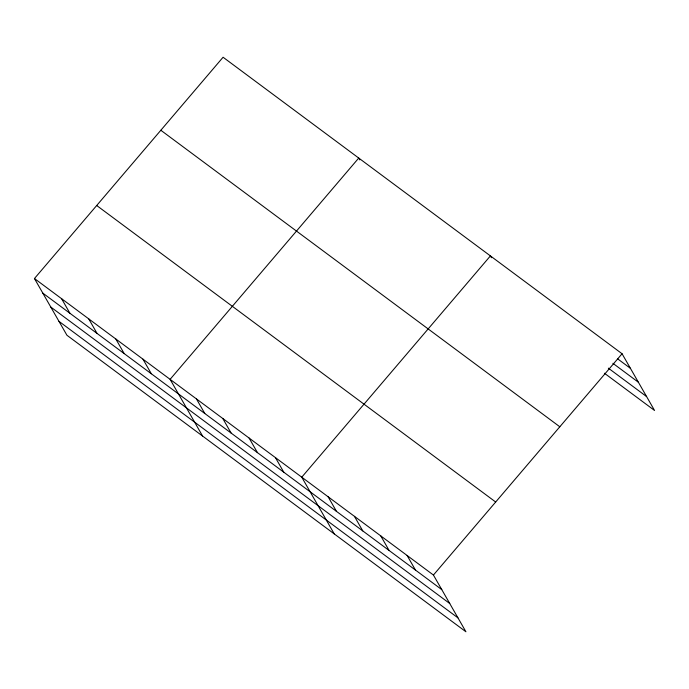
<?xml version="1.0" encoding="UTF-8"?>
<svg xmlns="http://www.w3.org/2000/svg" width="689" height="689" viewBox="0 0 689 689"><rect width="100%" height="100%" fill="white"/><g stroke="black" fill="none" stroke-linecap="round" stroke-linejoin="round"><path stroke-width="1.03" d="M34.45 278.528L433.433 575.039L465.919 631.761L66.936 335.25L34.45 278.528L223.081 57.239L622.064 353.75L654.55 410.472L604.434 373.231M433.433 575.039L622.064 353.75M617.68 358.874L630.426 368.339M612.9 363.31L638.384 382.249M608.361 368.159L646.592 396.571M160.838 130.264L559.812 426.775M96.701 205.503L495.675 502.014M42.813 293.118L441.787 589.629M50.771 307.027L449.753 603.53M58.978 321.35L457.952 617.861M491.446 257.729L490.404 255.903L301.765 477.184L334.251 533.915M359.779 159.874L358.736 158.057L170.105 379.338L202.592 436.068M407.096 555.463L415.458 570.061M380.767 535.896L389.121 550.494M354.43 516.328L362.793 530.926M328.102 496.76L336.456 511.35M275.436 457.617L283.79 472.215M249.099 438.049L257.462 452.647M222.771 418.481L231.125 433.071M196.434 398.914L204.797 413.503M142.976 359.176L151.33 373.774M115.838 339.014L124.201 353.612M88.709 318.852L97.071 333.45M61.579 298.69L69.942 313.288"/></g></svg>
